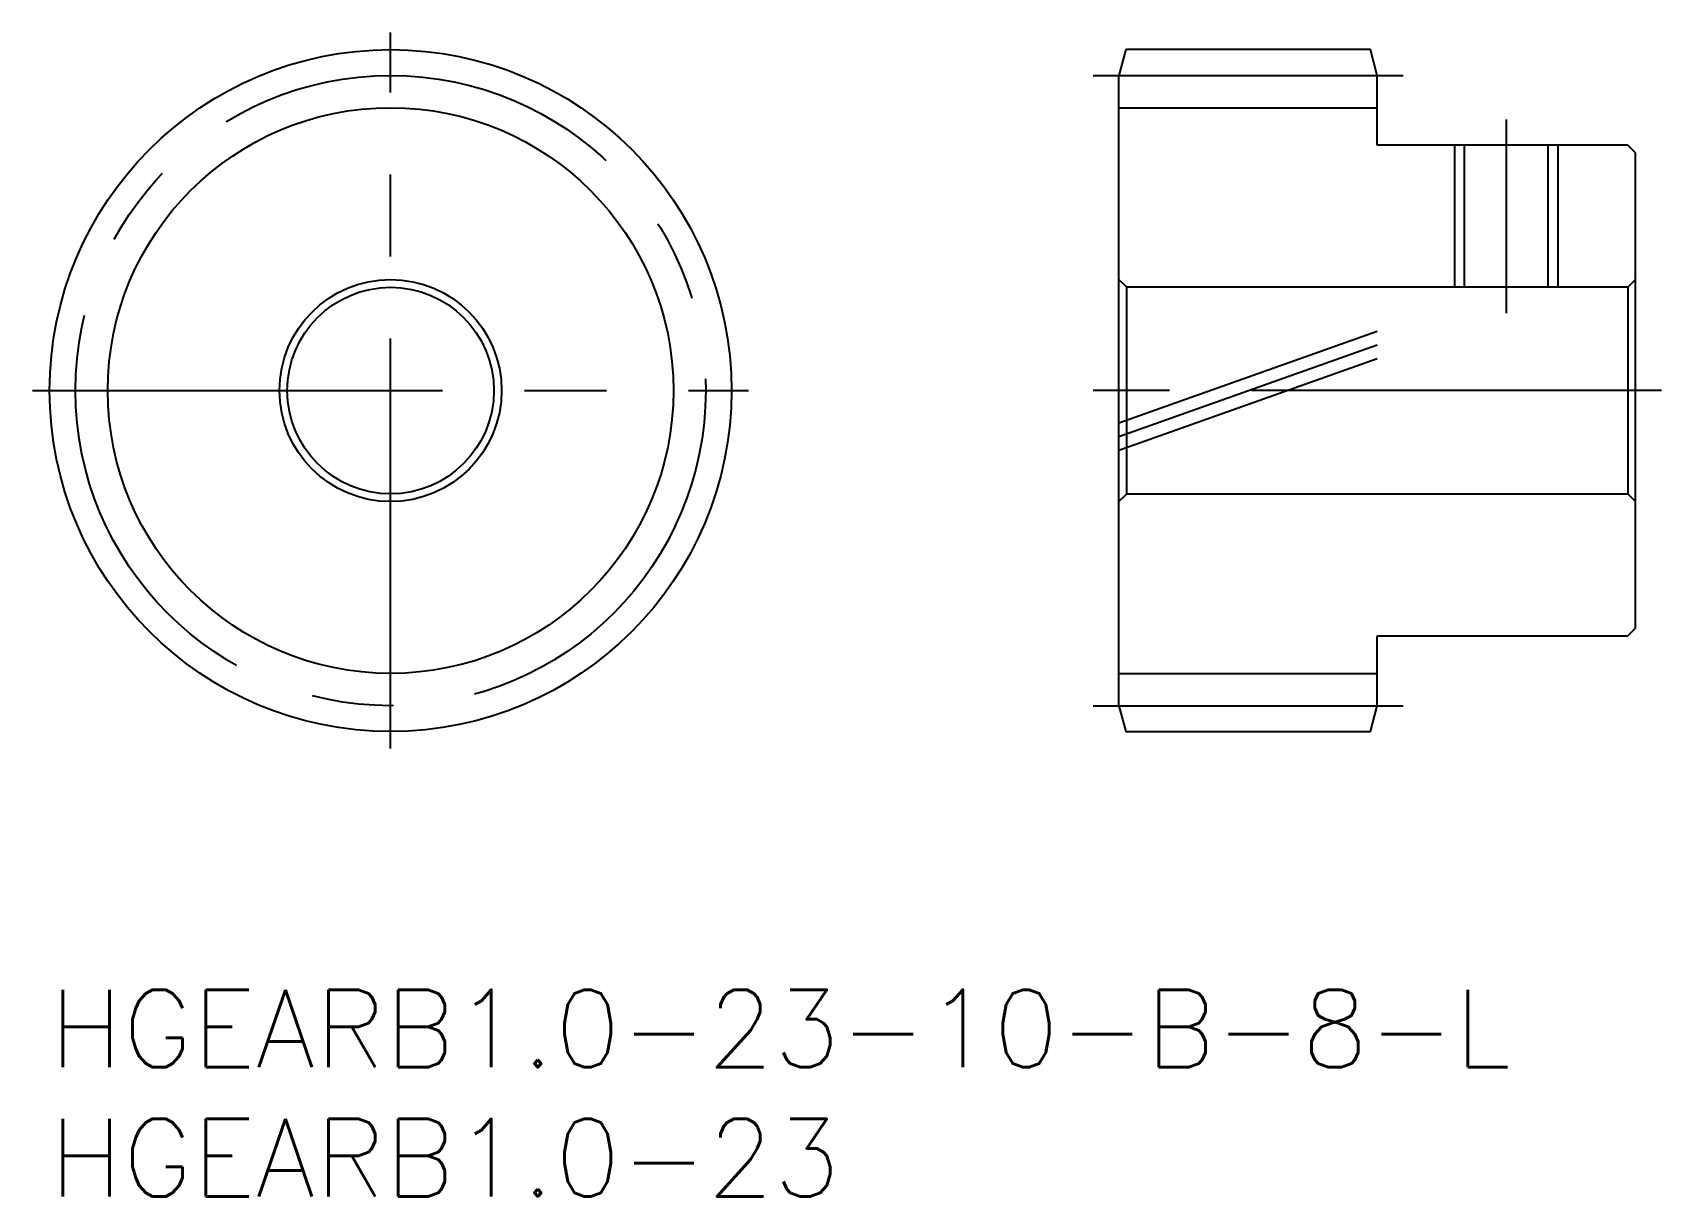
# Model space of a CAD drawing. Extents: x -0.7 to 62.4, y -8 to 37.1.
import ezdxf

# ---------------------------------------------------------------- set-up
doc = ezdxf.new("R2010")
doc.units = 0
doc.header["$LTSCALE"] = 0.5
doc.linetypes.add('CENTER', pattern=[50.8, 31.75, -6.35, 6.35, -6.35])
doc.linetypes.add('PHANTOM', pattern=[63.5, 31.75, -6.35, 6.35, -6.35, 6.35, -6.35])
for name, color, linetype in [('MSM_CENTER', 1, 'CENTER'), ('MSM_CONTINUOUS', 7, 'CONTINUOUS'), ('MSM_IMAGINARY', 6, 'PHANTOM'), ('MSM_NARROW', 5, 'CONTINUOUS'), ('MSM_PART_NUMBER', 7, 'CONTINUOUS')]:
    doc.layers.add(name, color=color, linetype=linetype)
doc.styles.get("Standard").update_dxf_attribs({"font": 'txt.shx', "height": 1, "bigfont": 'bigfont.shx'})

# ---------------------------------------------------------------- blocks, each defined once
blk = doc.blocks.new('*U17')
at = {"layer": 'MSM_PART_NUMBER'}
blk.add_text('HGEARB1.0-23-10-B-8-L', height=3, dxfattribs=at).set_placement((0, -3))
blk = doc.blocks.new('*U18')
at = {"layer": 'MSM_PART_NUMBER'}
blk.add_text('HGEARB1.0-23', height=3, dxfattribs=at).set_placement((0, -8))

msp = doc.modelspace()

# ---------------------------------------------------------------- linework, layer by layer
at = {"layer": 'MSM_CENTER'}
for p, q in [((13.2, 9.34), (13.2, 37.06)), ((40.4, 35.4), (52.4, 35.4)), ((56.4, 26.2), (56.4, 33.7)), ((-0.66, 23.2), (27.06, 23.2)), ((62.4, 23.2), (40.4, 23.2)), ((40.4, 11), (52.4, 11))]:
    msp.add_line(p, q, dxfattribs=at)
msp.add_circle((13.2, 23.2), 12.2, dxfattribs=at)
at = {"layer": 'MSM_CONTINUOUS'}
for p, q in [((41.668, 36.4), (41.4, 35.4)), ((51.132, 36.4), (41.668, 36.4)), ((51.4, 35.4), (51.132, 36.4)), ((41.4, 11), (41.4, 35.4)), ((51.4, 32.7), (51.4, 35.4)), ((41.4, 34.15), (51.4, 34.15)), ((61.1, 32.7), (51.4, 32.7)), ((54.779, 27.2), (54.779, 32.7)), ((58.021, 27.2), (58.021, 32.7)), ((61.4, 32.4), (61.1, 32.7)), ((61.4, 14), (61.4, 32.4)), ((41.7, 27.2), (41.4, 27.5)), ((61.1, 27.2), (41.7, 27.2)), ((41.7, 19.2), (41.7, 27.2)), ((61.4, 27.5), (61.1, 27.2)), ((61.1, 27.2), (61.1, 19.2)), ((41.4, 18.9), (41.7, 19.2)), ((41.7, 19.2), (61.1, 19.2)), ((61.1, 19.2), (61.4, 18.9)), ((61.1, 13.7), (61.4, 14)), ((51.4, 13.7), (61.1, 13.7)), ((51.4, 11), (51.4, 13.7)), ((41.4, 12.25), (51.4, 12.25)), ((41.4, 11), (41.668, 10)), ((51.132, 10), (51.4, 11)), ((41.668, 10), (51.132, 10))]:
    msp.add_line(p, q, dxfattribs=at)
for radius in [13.2, 4.3, 4]:
    msp.add_circle((13.2, 23.2), radius, dxfattribs=at)
at = {"layer": 'MSM_IMAGINARY'}
for p, q in [((41.4, 21.957), (51.4, 25.504)), ((41.4, 21.427), (51.4, 24.973)), ((41.4, 20.896), (51.4, 24.443))]:
    msp.add_line(p, q, dxfattribs=at)
at = {"layer": 'MSM_NARROW'}
for p, q in [((54.4, 27.2), (54.4, 32.7)), ((58.4, 27.2), (58.4, 32.7))]:
    msp.add_line(p, q, dxfattribs=at)
msp.add_circle((13.2, 23.2), 10.95, dxfattribs=at)

# ---------------------------------------------------------------- block references
at = {"layer": 'MSM_CONTINUOUS'}
for name in ['*U17', '*U18']:
    msp.add_blockref(name, (0, 0), dxfattribs=at)

doc.saveas('drawing.dxf')
